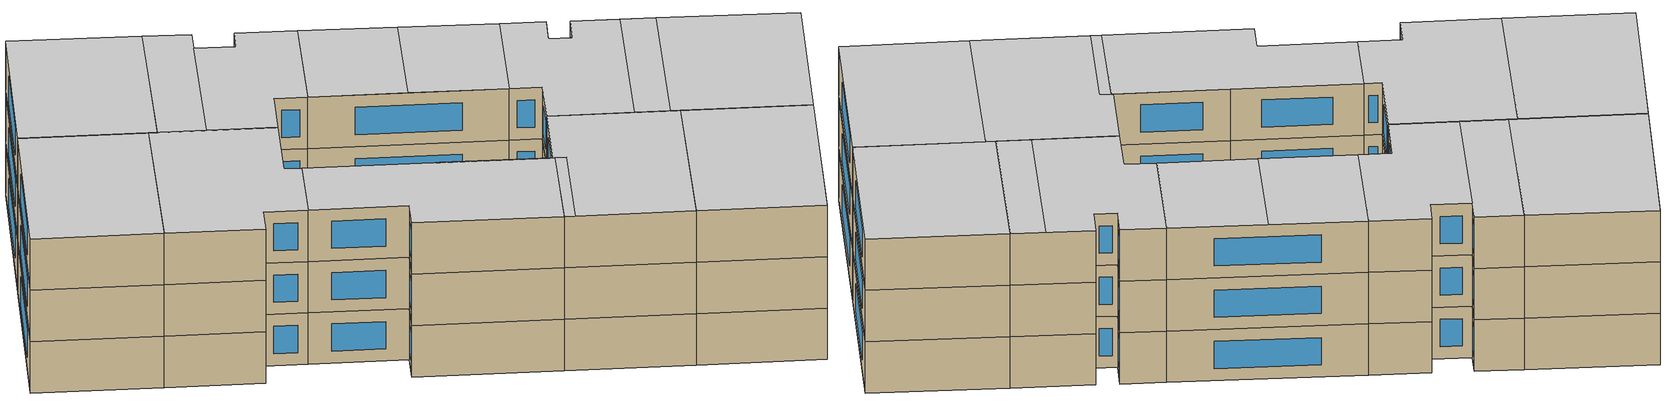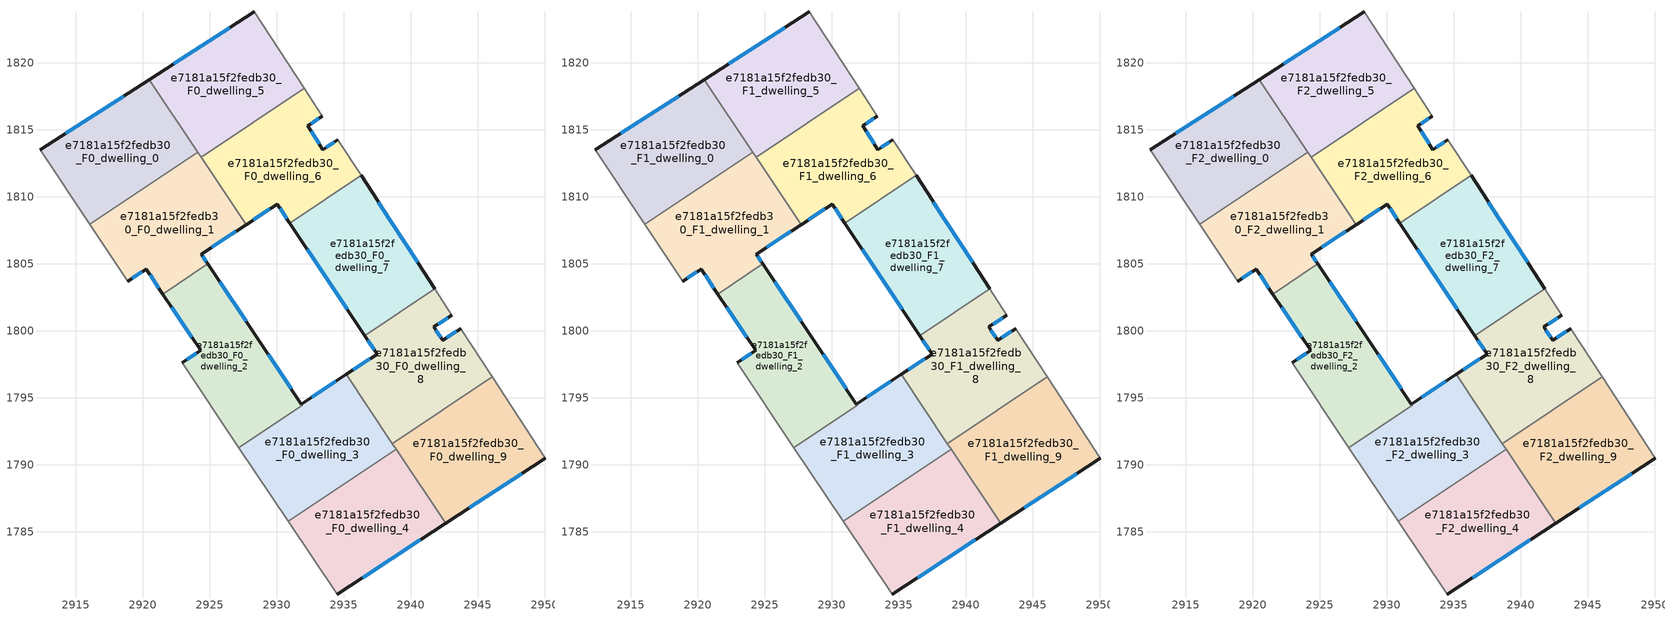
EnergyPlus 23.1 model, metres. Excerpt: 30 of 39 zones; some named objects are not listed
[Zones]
e7181a15f2fedb30_F0_dwelling_0
 floor ground (EU_floor_Construction): 2920.5,1818.75 2924.12,1813.33 2916.07,1807.95 2912.35,1813.51 z0
 wall outside (EU_wall_Construction): 2920.5,1818.75 2912.35,1813.51 z0:3
 wall to e7181a15f2fedb30_F0_dwelling_1 (EU_wall_Construction): 2916.07,1807.95 2924.12,1813.33 z0:3
 wall adiabatic (EU_wall_Construction): 2912.35,1813.51 2916.07,1807.95 z0:3
 wall to e7181a15f2fedb30_F0_dwelling_5 (EU_wall_Construction): 2924.12,1813.33 2920.5,1818.75 z0:3
 window (EU_Window_Construction): 2918.58,1817.52 2914.26,1814.74 z0.7:2.3
e7181a15f2fedb30_F0_dwelling_1
 floor ground (EU_floor_Construction): 2924.12,1813.33 2927.72,1807.93 2924.39,1805.73 2924.88,1804.99 2921.52,1802.74 2920.27,1804.61 2918.91,1803.71 2916.07,1807.95 z0
 wall outside (EU_wall_Construction): 2924.88,1804.99 2924.39,1805.73 2927.72,1807.93 / 2918.91,1803.71 2920.27,1804.61 2921.52,1802.74 z0:3
 wall to e7181a15f2fedb30_F0_dwelling_2 (EU_wall_Construction): 2921.52,1802.74 2924.88,1804.99 z0:3
 wall adiabatic (EU_wall_Construction): 2916.07,1807.95 2918.91,1803.71 z0:3
 wall to e7181a15f2fedb30_F0_dwelling_6 (EU_wall_Construction): 2927.72,1807.93 2924.36,1812.96 z0:3
 wall to e7181a15f2fedb30_F0_dwelling_5 (EU_wall_Construction): 2924.36,1812.96 2924.12,1813.33 z0:3
 window (EU_Window_Construction): 2925.17,1806.25 2926.94,1807.42 / 2924.77,1805.17 2924.51,1805.56 / 2920.56,1804.17 2921.23,1803.18 / 2919.23,1803.92 2919.95,1804.4 z0.7:2.3
e7181a15f2fedb30_F0_dwelling_2
 floor ground (EU_floor_Construction): 2924.88,1804.99 2931.9,1794.44 2927.19,1791.3 2922.96,1797.63 2924.33,1798.54 2921.52,1802.74 z0
 wall outside (EU_wall_Construction): 2921.52,1802.74 2924.33,1798.54 2922.96,1797.63 / 2928.6,1799.4 2924.88,1804.99 z0:3
 wall to e7181a15f2fedb30_F0_dwelling_3 (EU_wall_Construction): 2927.19,1791.3 2931.9,1794.44 2928.6,1799.4 z0:3
 wall adiabatic (EU_wall_Construction): 2922.96,1797.63 2927.19,1791.3 z0:3
 window (EU_Window_Construction): 2924.01,1798.33 2923.28,1797.84 / 2922.18,1801.76 2923.67,1799.53 / 2927.73,1800.72 2925.76,1803.68 z0.7:2.3
e7181a15f2fedb30_F0_dwelling_3
 floor ground (EU_floor_Construction): 2935.2,1796.75 2938.92,1791.19 2930.87,1785.8 2927.19,1791.3 2931.9,1794.44 2928.6,1799.4 2931.84,1794.53 z0
 wall outside (EU_wall_Construction): 2935.2,1796.75 2931.84,1794.53 2928.6,1799.4 z0:3
 wall to e7181a15f2fedb30_F0_dwelling_4 (EU_wall_Construction): 2930.87,1785.8 2938.92,1791.19 z0:3
 wall adiabatic (EU_wall_Construction): 2927.19,1791.3 2930.87,1785.8 z0:3
 wall to e7181a15f2fedb30_F0_dwelling_8 (EU_wall_Construction): 2938.65,1791.59 2935.2,1796.75 z0:3
 wall to e7181a15f2fedb30_F0_dwelling_9 (EU_wall_Construction): 2938.92,1791.19 2938.65,1791.59 z0:3
 window (EU_Window_Construction): 2931.08,1795.67 2929.36,1798.26 / 2934.41,1796.23 2932.63,1795.05 z0.7:2.3
e7181a15f2fedb30_F0_dwelling_4
 floor ground (EU_floor_Construction): 2938.92,1791.19 2942.62,1785.65 2934.51,1780.35 2930.87,1785.8 z0
 wall outside (EU_wall_Construction): 2934.51,1780.35 2942.62,1785.65 z0:3
 wall adiabatic (EU_wall_Construction): 2930.87,1785.8 2934.51,1780.35 z0:3
 wall to e7181a15f2fedb30_F0_dwelling_9 (EU_wall_Construction): 2942.62,1785.65 2938.92,1791.19 z0:3
 window (EU_Window_Construction): 2936.41,1781.6 2940.71,1784.41 z0.7:2.3
e7181a15f2fedb30_F0_dwelling_5
 floor ground (EU_floor_Construction): 2928.35,1823.81 2932.06,1818.11 2924.36,1812.96 2920.5,1818.75 z0
 wall outside (EU_wall_Construction): 2928.35,1823.81 2920.5,1818.75 z0:3
 wall to e7181a15f2fedb30_F0_dwelling_6 (EU_wall_Construction): 2924.36,1812.96 2932.06,1818.11 z0:3
 wall adiabatic (EU_wall_Construction): 2932.06,1818.11 2928.35,1823.81 z0:3
 window (EU_Window_Construction): 2926.51,1822.62 2922.34,1819.94 z0.7:2.3
e7181a15f2fedb30_F0_dwelling_6
 floor ground (EU_floor_Construction): 2933.42,1816.02 2932.31,1815.29 2933.46,1813.53 2934.58,1814.25 2936.3,1811.6 2930.99,1808.05 2930.04,1809.46 2927.72,1807.93 2924.36,1812.96 2932.06,1818.11 z0
 wall outside (EU_wall_Construction): 2927.72,1807.93 2930.04,1809.46 2930.99,1808.05 / 2934.58,1814.25 2933.46,1813.53 2932.31,1815.29 2933.42,1816.02 z0:3
 wall to e7181a15f2fedb30_F0_dwelling_7 (EU_wall_Construction): 2930.99,1808.05 2936.3,1811.6 z0:3
 wall adiabatic (EU_wall_Construction): 2933.42,1816.02 2932.06,1818.11 / 2936.3,1811.6 2934.58,1814.25 z0:3
 window (EU_Window_Construction): 2930.26,1809.13 2930.76,1808.38 / 2928.27,1808.29 2929.5,1809.1 / 2932.57,1815.46 2933.16,1815.85 / 2933.19,1813.94 2932.58,1814.88 / 2934.31,1814.08 2933.72,1813.7 z0.7:2.3
e7181a15f2fedb30_F0_dwelling_7
 floor ground (EU_floor_Construction): 2936.3,1811.6 2941.81,1803.13 2936.59,1799.64 2930.99,1808.05 z0
 wall outside (EU_wall_Construction): 2941.81,1803.13 2936.3,1811.6 / 2930.99,1808.05 2936.59,1799.64 z0:3
 wall to e7181a15f2fedb30_F0_dwelling_8 (EU_wall_Construction): 2936.59,1799.64 2941.81,1803.13 z0:3
 window (EU_Window_Construction): 2940.51,1805.12 2937.59,1809.61 / 2932.3,1806.07 2935.27,1801.61 z0.7:2.3
e7181a15f2fedb30_F0_dwelling_8
 floor ground (EU_floor_Construction): 2943.08,1801.17 2941.74,1800.3 2942.39,1799.29 2943.74,1800.16 2946.08,1796.56 2938.65,1791.59 2935.2,1796.75 2937.5,1798.27 2936.59,1799.64 2941.81,1803.13 z0
 wall outside (EU_wall_Construction): 2943.74,1800.16 2942.39,1799.29 2941.74,1800.3 2943.08,1801.17 / 2936.59,1799.64 2937.5,1798.27 2935.2,1796.75 z0:3
 wall adiabatic (EU_wall_Construction): 2946.08,1796.56 2943.74,1800.16 / 2943.08,1801.17 2941.81,1803.13 z0:3
 wall to e7181a15f2fedb30_F0_dwelling_9 (EU_wall_Construction): 2938.65,1791.59 2946.08,1796.56 z0:3
 window (EU_Window_Construction): 2943.42,1799.96 2942.71,1799.49 / 2936.96,1797.91 2935.74,1797.11 / 2936.8,1799.32 2937.28,1798.59 / 2942.05,1800.51 2942.77,1800.97 / 2942.24,1799.52 2941.89,1800.06 z0.7:2.3
e7181a15f2fedb30_F0_dwelling_9
 floor ground (EU_floor_Construction): 2946.08,1796.56 2950.03,1790.49 2942.62,1785.65 2938.65,1791.59 z0
 wall outside (EU_wall_Construction): 2942.62,1785.65 2950.03,1790.49 z0:3
 wall adiabatic (EU_wall_Construction): 2950.03,1790.49 2946.08,1796.56 z0:3
 window (EU_Window_Construction): 2944.36,1786.79 2948.29,1789.35 z0.7:2.3
e7181a15f2fedb30_F1_dwelling_0
 floor to e7181a15f2fedb30_F0_dwelling_0 (EU_floor_Construction): 2920.5,1818.75 2924.12,1813.33 2916.07,1807.95 2912.35,1813.51 z3
 wall outside (EU_wall_Construction): 2920.5,1818.75 2912.35,1813.51 z3:6
 wall to e7181a15f2fedb30_F1_dwelling_1 (EU_wall_Construction): 2916.07,1807.95 2924.12,1813.33 z3:6
 wall adiabatic (EU_wall_Construction): 2912.35,1813.51 2916.07,1807.95 z3:6
 wall to e7181a15f2fedb30_F1_dwelling_5 (EU_wall_Construction): 2924.12,1813.33 2920.5,1818.75 z3:6
 window (EU_Window_Construction): 2918.58,1817.52 2914.26,1814.74 z3.7:5.3
e7181a15f2fedb30_F1_dwelling_1
 floor to e7181a15f2fedb30_F0_dwelling_1 (EU_floor_Construction): 2924.12,1813.33 2927.72,1807.93 2924.39,1805.73 2924.88,1804.99 2921.52,1802.74 2920.27,1804.61 2918.91,1803.71 2916.07,1807.95 z3
 wall outside (EU_wall_Construction): 2924.88,1804.99 2924.39,1805.73 2927.72,1807.93 / 2918.91,1803.71 2920.27,1804.61 2921.52,1802.74 z3:6
 wall to e7181a15f2fedb30_F1_dwelling_2 (EU_wall_Construction): 2921.52,1802.74 2924.88,1804.99 z3:6
 wall adiabatic (EU_wall_Construction): 2916.07,1807.95 2918.91,1803.71 z3:6
 wall to e7181a15f2fedb30_F1_dwelling_6 (EU_wall_Construction): 2927.72,1807.93 2924.36,1812.96 z3:6
 wall to e7181a15f2fedb30_F1_dwelling_5 (EU_wall_Construction): 2924.36,1812.96 2924.12,1813.33 z3:6
 window (EU_Window_Construction): 2925.17,1806.25 2926.94,1807.42 / 2924.77,1805.17 2924.51,1805.56 / 2920.56,1804.17 2921.23,1803.18 / 2919.23,1803.92 2919.95,1804.4 z3.7:5.3
e7181a15f2fedb30_F1_dwelling_2
 floor to e7181a15f2fedb30_F0_dwelling_2 (EU_floor_Construction): 2924.88,1804.99 2931.9,1794.44 2927.19,1791.3 2922.96,1797.63 2924.33,1798.54 2921.52,1802.74 z3
 wall outside (EU_wall_Construction): 2921.52,1802.74 2924.33,1798.54 2922.96,1797.63 / 2928.6,1799.4 2924.88,1804.99 z3:6
 wall to e7181a15f2fedb30_F1_dwelling_3 (EU_wall_Construction): 2927.19,1791.3 2931.9,1794.44 2928.6,1799.4 z3:6
 wall adiabatic (EU_wall_Construction): 2922.96,1797.63 2927.19,1791.3 z3:6
 window (EU_Window_Construction): 2924.01,1798.33 2923.28,1797.84 / 2922.18,1801.76 2923.67,1799.53 / 2927.73,1800.72 2925.76,1803.68 z3.7:5.3
e7181a15f2fedb30_F1_dwelling_3
 floor to e7181a15f2fedb30_F0_dwelling_3 (EU_floor_Construction): 2935.2,1796.75 2938.92,1791.19 2930.87,1785.8 2927.19,1791.3 2931.9,1794.44 2928.6,1799.4 2931.84,1794.53 z3
 wall outside (EU_wall_Construction): 2935.2,1796.75 2931.84,1794.53 2928.6,1799.4 z3:6
 wall to e7181a15f2fedb30_F1_dwelling_4 (EU_wall_Construction): 2930.87,1785.8 2938.92,1791.19 z3:6
 wall adiabatic (EU_wall_Construction): 2927.19,1791.3 2930.87,1785.8 z3:6
 wall to e7181a15f2fedb30_F1_dwelling_8 (EU_wall_Construction): 2938.65,1791.59 2935.2,1796.75 z3:6
 wall to e7181a15f2fedb30_F1_dwelling_9 (EU_wall_Construction): 2938.92,1791.19 2938.65,1791.59 z3:6
 window (EU_Window_Construction): 2931.08,1795.67 2929.36,1798.26 / 2934.41,1796.23 2932.63,1795.05 z3.7:5.3
e7181a15f2fedb30_F1_dwelling_4
 floor to e7181a15f2fedb30_F0_dwelling_4 (EU_floor_Construction): 2938.92,1791.19 2942.62,1785.65 2934.51,1780.35 2930.87,1785.8 z3
 wall outside (EU_wall_Construction): 2934.51,1780.35 2942.62,1785.65 z3:6
 wall adiabatic (EU_wall_Construction): 2930.87,1785.8 2934.51,1780.35 z3:6
 wall to e7181a15f2fedb30_F1_dwelling_9 (EU_wall_Construction): 2942.62,1785.65 2938.92,1791.19 z3:6
 window (EU_Window_Construction): 2936.41,1781.6 2940.71,1784.41 z3.7:5.3
e7181a15f2fedb30_F1_dwelling_5
 floor to e7181a15f2fedb30_F0_dwelling_5 (EU_floor_Construction): 2928.35,1823.81 2932.06,1818.11 2924.36,1812.96 2920.5,1818.75 z3
 wall outside (EU_wall_Construction): 2928.35,1823.81 2920.5,1818.75 z3:6
 wall to e7181a15f2fedb30_F1_dwelling_6 (EU_wall_Construction): 2924.36,1812.96 2932.06,1818.11 z3:6
 wall adiabatic (EU_wall_Construction): 2932.06,1818.11 2928.35,1823.81 z3:6
 window (EU_Window_Construction): 2926.51,1822.62 2922.34,1819.94 z3.7:5.3
e7181a15f2fedb30_F1_dwelling_6
 floor to e7181a15f2fedb30_F0_dwelling_6 (EU_floor_Construction): 2933.42,1816.02 2932.31,1815.29 2933.46,1813.53 2934.58,1814.25 2936.3,1811.6 2930.99,1808.05 2930.04,1809.46 2927.72,1807.93 2924.36,1812.96 2932.06,1818.11 z3
 wall outside (EU_wall_Construction): 2927.72,1807.93 2930.04,1809.46 2930.99,1808.05 / 2934.58,1814.25 2933.46,1813.53 2932.31,1815.29 2933.42,1816.02 z3:6
 wall to e7181a15f2fedb30_F1_dwelling_7 (EU_wall_Construction): 2930.99,1808.05 2936.3,1811.6 z3:6
 wall adiabatic (EU_wall_Construction): 2933.42,1816.02 2932.06,1818.11 / 2936.3,1811.6 2934.58,1814.25 z3:6
 window (EU_Window_Construction): 2930.26,1809.13 2930.76,1808.38 / 2928.27,1808.29 2929.5,1809.1 / 2932.57,1815.46 2933.16,1815.85 / 2933.19,1813.94 2932.58,1814.88 / 2934.31,1814.08 2933.72,1813.7 z3.7:5.3
e7181a15f2fedb30_F1_dwelling_7
 floor to e7181a15f2fedb30_F0_dwelling_7 (EU_floor_Construction): 2936.3,1811.6 2941.81,1803.13 2936.59,1799.64 2930.99,1808.05 z3
 wall outside (EU_wall_Construction): 2941.81,1803.13 2936.3,1811.6 / 2930.99,1808.05 2936.59,1799.64 z3:6
 wall to e7181a15f2fedb30_F1_dwelling_8 (EU_wall_Construction): 2936.59,1799.64 2941.81,1803.13 z3:6
 window (EU_Window_Construction): 2940.51,1805.12 2937.59,1809.61 / 2932.3,1806.07 2935.27,1801.61 z3.7:5.3
e7181a15f2fedb30_F1_dwelling_8
 floor to e7181a15f2fedb30_F0_dwelling_8 (EU_floor_Construction): 2943.08,1801.17 2941.74,1800.3 2942.39,1799.29 2943.74,1800.16 2946.08,1796.56 2938.65,1791.59 2935.2,1796.75 2937.5,1798.27 2936.59,1799.64 2941.81,1803.13 z3
 wall outside (EU_wall_Construction): 2943.74,1800.16 2942.39,1799.29 2941.74,1800.3 2943.08,1801.17 / 2936.59,1799.64 2937.5,1798.27 2935.2,1796.75 z3:6
 wall adiabatic (EU_wall_Construction): 2946.08,1796.56 2943.74,1800.16 / 2943.08,1801.17 2941.81,1803.13 z3:6
 wall to e7181a15f2fedb30_F1_dwelling_9 (EU_wall_Construction): 2938.65,1791.59 2946.08,1796.56 z3:6
 window (EU_Window_Construction): 2943.42,1799.96 2942.71,1799.49 / 2936.96,1797.91 2935.74,1797.11 / 2936.8,1799.32 2937.28,1798.59 / 2942.05,1800.51 2942.77,1800.97 / 2942.24,1799.52 2941.89,1800.06 z3.7:5.3
e7181a15f2fedb30_F1_dwelling_9
 floor to e7181a15f2fedb30_F0_dwelling_9 (EU_floor_Construction): 2946.08,1796.56 2950.03,1790.49 2942.62,1785.65 2938.65,1791.59 z3
 wall outside (EU_wall_Construction): 2942.62,1785.65 2950.03,1790.49 z3:6
 wall adiabatic (EU_wall_Construction): 2950.03,1790.49 2946.08,1796.56 z3:6
 window (EU_Window_Construction): 2944.36,1786.79 2948.29,1789.35 z3.7:5.3
e7181a15f2fedb30_F2_dwelling_0
 floor to e7181a15f2fedb30_F1_dwelling_0 (EU_floor_Construction): 2920.5,1818.75 2924.12,1813.33 2916.07,1807.95 2912.35,1813.51 z6
 wall outside (EU_wall_Construction): 2920.5,1818.75 2912.35,1813.51 z6:9
 wall to e7181a15f2fedb30_F2_dwelling_1 (EU_wall_Construction): 2916.07,1807.95 2924.12,1813.33 z6:9
 wall adiabatic (EU_wall_Construction): 2912.35,1813.51 2916.07,1807.95 z6:9
 wall to e7181a15f2fedb30_F2_dwelling_5 (EU_wall_Construction): 2924.12,1813.33 2920.5,1818.75 z6:9
 window (EU_Window_Construction): 2918.58,1817.52 2914.26,1814.74 z6.7:8.3
 ceiling to e7181a15f2fedb30_F3_dwelling_0 (EU_floor_Construction): 2924.12,1813.33 2920.5,1818.75 2912.35,1813.51 2916.07,1807.95 z9
e7181a15f2fedb30_F2_dwelling_1
 floor to e7181a15f2fedb30_F1_dwelling_1 (EU_floor_Construction): 2924.12,1813.33 2927.72,1807.93 2924.39,1805.73 2924.88,1804.99 2921.52,1802.74 2920.27,1804.61 2918.91,1803.71 2916.07,1807.95 z6
 wall outside (EU_wall_Construction): 2924.88,1804.99 2924.39,1805.73 2927.72,1807.93 / 2918.91,1803.71 2920.27,1804.61 2921.52,1802.74 z6:9
 wall to e7181a15f2fedb30_F2_dwelling_2 (EU_wall_Construction): 2921.52,1802.74 2924.88,1804.99 z6:9
 wall adiabatic (EU_wall_Construction): 2916.07,1807.95 2918.91,1803.71 z6:9
 wall to e7181a15f2fedb30_F2_dwelling_6 (EU_wall_Construction): 2927.72,1807.93 2924.36,1812.96 z6:9
 wall to e7181a15f2fedb30_F2_dwelling_5 (EU_wall_Construction): 2924.36,1812.96 2924.12,1813.33 z6:9
 window (EU_Window_Construction): 2925.17,1806.25 2926.94,1807.42 / 2924.77,1805.17 2924.51,1805.56 / 2920.56,1804.17 2921.23,1803.18 / 2919.23,1803.92 2919.95,1804.4 z6.7:8.3
 ceiling to e7181a15f2fedb30_F3_dwelling_1 (EU_floor_Construction): 2924.88,1804.99 2924.39,1805.73 2927.72,1807.93 2924.12,1813.33 2916.07,1807.95 2918.91,1803.71 2920.27,1804.61 2921.52,1802.74 z9
e7181a15f2fedb30_F2_dwelling_2
 floor to e7181a15f2fedb30_F1_dwelling_2 (EU_floor_Construction): 2924.88,1804.99 2931.9,1794.44 2927.19,1791.3 2922.96,1797.63 2924.33,1798.54 2921.52,1802.74 z6
 wall outside (EU_wall_Construction): 2921.52,1802.74 2924.33,1798.54 2922.96,1797.63 / 2928.6,1799.4 2924.88,1804.99 z6:9
 wall to e7181a15f2fedb30_F2_dwelling_3 (EU_wall_Construction): 2927.19,1791.3 2931.9,1794.44 2928.6,1799.4 z6:9
 wall adiabatic (EU_wall_Construction): 2922.96,1797.63 2927.19,1791.3 z6:9
 window (EU_Window_Construction): 2924.01,1798.33 2923.28,1797.84 / 2922.18,1801.76 2923.67,1799.53 / 2927.73,1800.72 2925.76,1803.68 z6.7:8.3
 ceiling to e7181a15f2fedb30_F3_dwelling_2 (EU_floor_Construction): 2931.9,1794.44 2924.88,1804.99 2921.52,1802.74 2924.33,1798.54 2922.96,1797.63 2927.19,1791.3 z9
e7181a15f2fedb30_F2_dwelling_3
 floor to e7181a15f2fedb30_F1_dwelling_3 (EU_floor_Construction): 2935.2,1796.75 2938.92,1791.19 2930.87,1785.8 2927.19,1791.3 2931.9,1794.44 2928.6,1799.4 2931.84,1794.53 z6
 wall outside (EU_wall_Construction): 2935.2,1796.75 2931.84,1794.53 2928.6,1799.4 z6:9
 wall to e7181a15f2fedb30_F2_dwelling_4 (EU_wall_Construction): 2930.87,1785.8 2938.92,1791.19 z6:9
 wall adiabatic (EU_wall_Construction): 2927.19,1791.3 2930.87,1785.8 z6:9
 wall to e7181a15f2fedb30_F2_dwelling_8 (EU_wall_Construction): 2938.65,1791.59 2935.2,1796.75 z6:9
 wall to e7181a15f2fedb30_F2_dwelling_9 (EU_wall_Construction): 2938.92,1791.19 2938.65,1791.59 z6:9
 window (EU_Window_Construction): 2931.08,1795.67 2929.36,1798.26 / 2934.41,1796.23 2932.63,1795.05 z6.7:8.3
 ceiling to e7181a15f2fedb30_F3_dwelling_3 (EU_floor_Construction): 2938.92,1791.19 2935.2,1796.75 2931.84,1794.53 2928.89,1798.97 2928.86,1799.02 2928.72,1799.23 2932.23,1793.95 2927.52,1790.8 2930.87,1785.8 z9
 ceiling to e7181a15f2fedb30_F3_dwelling_2 (EU_floor_Construction): 2932.23,1793.95 2931.9,1794.44 2927.19,1791.3 2927.52,1790.8 z9
e7181a15f2fedb30_F2_dwelling_4
 floor to e7181a15f2fedb30_F1_dwelling_4 (EU_floor_Construction): 2938.92,1791.19 2942.62,1785.65 2934.51,1780.35 2930.87,1785.8 z6
 wall outside (EU_wall_Construction): 2934.51,1780.35 2942.62,1785.65 z6:9
 wall adiabatic (EU_wall_Construction): 2930.87,1785.8 2934.51,1780.35 z6:9
 wall to e7181a15f2fedb30_F2_dwelling_9 (EU_wall_Construction): 2942.62,1785.65 2938.92,1791.19 z6:9
 window (EU_Window_Construction): 2936.41,1781.6 2940.71,1784.41 z6.7:8.3
 ceiling to e7181a15f2fedb30_F3_dwelling_4 (EU_floor_Construction): 2942.62,1785.65 2938.92,1791.19 2930.87,1785.8 2934.51,1780.35 z9
e7181a15f2fedb30_F2_dwelling_5
 floor to e7181a15f2fedb30_F1_dwelling_5 (EU_floor_Construction): 2928.35,1823.81 2932.06,1818.11 2924.36,1812.96 2920.5,1818.75 z6
 wall outside (EU_wall_Construction): 2928.35,1823.81 2920.5,1818.75 z6:9
 wall to e7181a15f2fedb30_F2_dwelling_6 (EU_wall_Construction): 2924.36,1812.96 2932.06,1818.11 z6:9
 wall adiabatic (EU_wall_Construction): 2932.06,1818.11 2928.35,1823.81 z6:9
 window (EU_Window_Construction): 2926.51,1822.62 2922.34,1819.94 z6.7:8.3
 ceiling to e7181a15f2fedb30_F3_dwelling_5 (EU_floor_Construction): 2932.06,1818.11 2928.35,1823.81 2920.5,1818.75 2924.36,1812.96 z9
e7181a15f2fedb30_F2_dwelling_6
 floor to e7181a15f2fedb30_F1_dwelling_6 (EU_floor_Construction): 2933.42,1816.02 2932.31,1815.29 2933.46,1813.53 2934.58,1814.25 2936.3,1811.6 2930.99,1808.05 2930.04,1809.46 2927.72,1807.93 2924.36,1812.96 2932.06,1818.11 z6
 wall outside (EU_wall_Construction): 2927.72,1807.93 2930.04,1809.46 2930.99,1808.05 / 2934.58,1814.25 2933.46,1813.53 2932.31,1815.29 2933.42,1816.02 z6:9
 wall to e7181a15f2fedb30_F2_dwelling_7 (EU_wall_Construction): 2930.99,1808.05 2936.3,1811.6 z6:9
 wall adiabatic (EU_wall_Construction): 2933.42,1816.02 2932.06,1818.11 / 2936.3,1811.6 2934.58,1814.25 z6:9
 window (EU_Window_Construction): 2930.26,1809.13 2930.76,1808.38 / 2928.27,1808.29 2929.5,1809.1 / 2932.57,1815.46 2933.16,1815.85 / 2933.19,1813.94 2932.58,1814.88 / 2934.31,1814.08 2933.72,1813.7 z6.7:8.3
 ceiling to e7181a15f2fedb30_F3_dwelling_6 (EU_floor_Construction): 2936.3,1811.6 2934.58,1814.25 2933.46,1813.53 2932.31,1815.29 2925.74,1810.9 2927.72,1807.93 2930.04,1809.46 2930.99,1808.05 z9
 ceiling to e7181a15f2fedb30_F3_dwelling_5 (EU_floor_Construction): 2932.31,1815.29 2933.42,1816.02 2932.06,1818.11 2924.36,1812.96 2925.74,1810.9 z9
e7181a15f2fedb30_F2_dwelling_7
 floor to e7181a15f2fedb30_F1_dwelling_7 (EU_floor_Construction): 2936.3,1811.6 2941.81,1803.13 2936.59,1799.64 2930.99,1808.05 z6
 wall outside (EU_wall_Construction): 2941.81,1803.13 2936.3,1811.6 / 2930.99,1808.05 2936.59,1799.64 z6:9
 wall to e7181a15f2fedb30_F2_dwelling_8 (EU_wall_Construction): 2936.59,1799.64 2941.81,1803.13 z6:9
 window (EU_Window_Construction): 2940.51,1805.12 2937.59,1809.61 / 2932.3,1806.07 2935.27,1801.61 z6.7:8.3
 ceiling to e7181a15f2fedb30_F3_dwelling_7 (EU_floor_Construction): 2941.81,1803.13 2939.04,1807.38 2933.77,1803.86 2936.59,1799.64 z9
 ceiling to e7181a15f2fedb30_F3_dwelling_6 (EU_floor_Construction): 2939.04,1807.38 2936.3,1811.6 2930.99,1808.05 2933.77,1803.86 z9
e7181a15f2fedb30_F2_dwelling_8
 floor to e7181a15f2fedb30_F1_dwelling_8 (EU_floor_Construction): 2943.08,1801.17 2941.74,1800.3 2942.39,1799.29 2943.74,1800.16 2946.08,1796.56 2938.65,1791.59 2935.2,1796.75 2937.5,1798.27 2936.59,1799.64 2941.81,1803.13 z6
 wall outside (EU_wall_Construction): 2943.74,1800.16 2942.39,1799.29 2941.74,1800.3 2943.08,1801.17 / 2936.59,1799.64 2937.5,1798.27 2935.2,1796.75 z6:9
 wall adiabatic (EU_wall_Construction): 2946.08,1796.56 2943.74,1800.16 / 2943.08,1801.17 2941.81,1803.13 z6:9
 wall to e7181a15f2fedb30_F2_dwelling_9 (EU_wall_Construction): 2938.65,1791.59 2946.08,1796.56 z6:9
 window (EU_Window_Construction): 2943.42,1799.96 2942.71,1799.49 / 2936.96,1797.91 2935.74,1797.11 / 2936.8,1799.32 2937.28,1798.59 / 2942.05,1800.51 2942.77,1800.97 / 2942.24,1799.52 2941.89,1800.06 z6.7:8.3
 ceiling to e7181a15f2fedb30_F3_dwelling_8 (EU_floor_Construction): 2946.08,1796.56 2945.1,1798.06 2937.65,1793.08 2938.65,1791.59 z9
 ceiling to e7181a15f2fedb30_F3_dwelling_7 (EU_floor_Construction): 2945.1,1798.06 2943.74,1800.16 2942.39,1799.29 2941.74,1800.3 2943.08,1801.17 2941.81,1803.13 2936.59,1799.64 2937.5,1798.27 2935.2,1796.75 2937.65,1793.08 z9
e7181a15f2fedb30_F2_dwelling_9
 floor to e7181a15f2fedb30_F1_dwelling_9 (EU_floor_Construction): 2946.08,1796.56 2950.03,1790.49 2942.62,1785.65 2938.65,1791.59 z6
 wall outside (EU_wall_Construction): 2942.62,1785.65 2950.03,1790.49 z6:9
 wall adiabatic (EU_wall_Construction): 2950.03,1790.49 2946.08,1796.56 z6:9
 window (EU_Window_Construction): 2944.36,1786.79 2948.29,1789.35 z6.7:8.3
 ceiling to e7181a15f2fedb30_F3_dwelling_8 (EU_floor_Construction): 2950.03,1790.49 2946.08,1796.56 2938.65,1791.59 2942.62,1785.65 z9
[Building]
EU S2 Campaign: North Axis=0; Terrain=City; Solar Distribution=FullExterior
[Site:Location]
Budapest.Ferenc.Liszt.Intl.AP: Latitude=47.437; Longitude=19.256; Time Zone=1; Elevation=185
[SizingPeriod:WeatherFileDays]
AnnualSizingPeriod: Begin Month=1; Begin Day of Month=1; End Month=12; End Day of Month=31; Day of Week for Start Day=Monday; Use Weather File Daylight Saving Period=No; Use Weather File Rain and Snow Indicators=No
[MATERIAL]
EU_InternalMass_Material: Roughness=MediumRough; Thickness=0.1; Conductivity=1; Density=1800; Specific Heat=900; Thermal Absorptance=0.9; Solar Absorptance=0.7; Visible Absorptance=0.7
[MATERIAL:NOMASS] Roughness=MediumRough; Thermal Absorptance=0.9; Solar Absorptance=0.7; Visible Absorptance=0.7
Name | Thermal Resistance
EU_wall_NoMass | 0.832559
EU_floor_NoMass | 0.872794
[WINDOWMATERIAL:SIMPLEGLAZINGSYSTEM]
EU_Window_SimpleGlazing: UFactor=2.79869; Solar Heat Gain Coefficient=0.75; Visible Transmittance=0.75
[CONSTRUCTION]
EU_wall_Construction: EU_wall_NoMass
EU_floor_Construction: EU_floor_NoMass
EU_Window_Construction: EU_Window_SimpleGlazing
EU_InternalMass_Construction: EU_InternalMass_Material
[ZONE] Type=1; Multiplier=1; Ceiling Height=autocalculate; Floor Area=autocalculate; Part of Total Floor Area=Yes
Name | Volume
e7181a15f2fedb30_F0_dwelling_0; e7181a15f2fedb30_F1_dwelling_0; e7181a15f2fedb30_F2_dwelling_0; e7181a15f2fedb30_F0_dwelling_9; e7181a15f2fedb30_F1_dwelling_9; e7181a15f2fedb30_F2_dwelling_9 | 191.962
e7181a15f2fedb30_F0_dwelling_1; e7181a15f2fedb30_F1_dwelling_1; e7181a15f2fedb30_F2_dwelling_1 | 191.972
e7181a15f2fedb30_F0_dwelling_2; e7181a15f2fedb30_F1_dwelling_2; e7181a15f2fedb30_F2_dwelling_2 | 190.694
e7181a15f2fedb30_F0_dwelling_3; e7181a15f2fedb30_F1_dwelling_3; e7181a15f2fedb30_F2_dwelling_3 | 193.18
e7181a15f2fedb30_F0_dwelling_4; e7181a15f2fedb30_F1_dwelling_4; e7181a15f2fedb30_F2_dwelling_4 | 191.942
e7181a15f2fedb30_F0_dwelling_5; e7181a15f2fedb30_F1_dwelling_5; e7181a15f2fedb30_F2_dwelling_5 | 191.941
e7181a15f2fedb30_F0_dwelling_6; e7181a15f2fedb30_F1_dwelling_6; e7181a15f2fedb30_F2_dwelling_6 | 191.979
e7181a15f2fedb30_F0_dwelling_7; e7181a15f2fedb30_F1_dwelling_7; e7181a15f2fedb30_F2_dwelling_7 | 191.974
e7181a15f2fedb30_F0_dwelling_8; e7181a15f2fedb30_F1_dwelling_8; e7181a15f2fedb30_F2_dwelling_8 | 191.975
[INTERNALMASS] Construction=EU_InternalMass_Construction
Name | Zone or ZoneList | Surface Area
e7181a15f2fedb30_F0_dwelling_0_EU_InternalMass | e7181a15f2fedb30_F0_dwelling_0 | 63.9871
e7181a15f2fedb30_F0_dwelling_1_EU_InternalMass | e7181a15f2fedb30_F0_dwelling_1 | 63.9908
e7181a15f2fedb30_F0_dwelling_2_EU_InternalMass | e7181a15f2fedb30_F0_dwelling_2 | 63.5698
e7181a15f2fedb30_F0_dwelling_3_EU_InternalMass | e7181a15f2fedb30_F0_dwelling_3 | 64.4067
e7181a15f2fedb30_F0_dwelling_4_EU_InternalMass | e7181a15f2fedb30_F0_dwelling_4 | 63.9807
e7181a15f2fedb30_F0_dwelling_5_EU_InternalMass | e7181a15f2fedb30_F0_dwelling_5 | 63.9803
e7181a15f2fedb30_F0_dwelling_6_EU_InternalMass | e7181a15f2fedb30_F0_dwelling_6 | 63.9931
e7181a15f2fedb30_F0_dwelling_7_EU_InternalMass | e7181a15f2fedb30_F0_dwelling_7 | 63.9911
e7181a15f2fedb30_F0_dwelling_8_EU_InternalMass | e7181a15f2fedb30_F0_dwelling_8 | 63.9916
e7181a15f2fedb30_F0_dwelling_9_EU_InternalMass | e7181a15f2fedb30_F0_dwelling_9 | 63.9874
e7181a15f2fedb30_F1_dwelling_0_EU_InternalMass | e7181a15f2fedb30_F1_dwelling_0 | 63.9871
e7181a15f2fedb30_F1_dwelling_1_EU_InternalMass | e7181a15f2fedb30_F1_dwelling_1 | 63.9908
e7181a15f2fedb30_F1_dwelling_2_EU_InternalMass | e7181a15f2fedb30_F1_dwelling_2 | 63.5698
e7181a15f2fedb30_F1_dwelling_3_EU_InternalMass | e7181a15f2fedb30_F1_dwelling_3 | 64.4067
e7181a15f2fedb30_F1_dwelling_4_EU_InternalMass | e7181a15f2fedb30_F1_dwelling_4 | 63.9807
e7181a15f2fedb30_F1_dwelling_5_EU_InternalMass | e7181a15f2fedb30_F1_dwelling_5 | 63.9803
e7181a15f2fedb30_F1_dwelling_6_EU_InternalMass | e7181a15f2fedb30_F1_dwelling_6 | 63.9931
e7181a15f2fedb30_F1_dwelling_7_EU_InternalMass | e7181a15f2fedb30_F1_dwelling_7 | 63.9911
e7181a15f2fedb30_F1_dwelling_8_EU_InternalMass | e7181a15f2fedb30_F1_dwelling_8 | 63.9916
e7181a15f2fedb30_F1_dwelling_9_EU_InternalMass | e7181a15f2fedb30_F1_dwelling_9 | 63.9874
e7181a15f2fedb30_F2_dwelling_0_EU_InternalMass | e7181a15f2fedb30_F2_dwelling_0 | 63.9871
e7181a15f2fedb30_F2_dwelling_1_EU_InternalMass | e7181a15f2fedb30_F2_dwelling_1 | 63.9908
e7181a15f2fedb30_F2_dwelling_2_EU_InternalMass | e7181a15f2fedb30_F2_dwelling_2 | 63.5698
e7181a15f2fedb30_F2_dwelling_3_EU_InternalMass | e7181a15f2fedb30_F2_dwelling_3 | 64.4067
e7181a15f2fedb30_F2_dwelling_4_EU_InternalMass | e7181a15f2fedb30_F2_dwelling_4 | 63.9807
e7181a15f2fedb30_F2_dwelling_5_EU_InternalMass | e7181a15f2fedb30_F2_dwelling_5 | 63.9803
e7181a15f2fedb30_F2_dwelling_6_EU_InternalMass | e7181a15f2fedb30_F2_dwelling_6 | 63.9931
e7181a15f2fedb30_F2_dwelling_7_EU_InternalMass | e7181a15f2fedb30_F2_dwelling_7 | 63.9911
e7181a15f2fedb30_F2_dwelling_8_EU_InternalMass | e7181a15f2fedb30_F2_dwelling_8 | 63.9916
e7181a15f2fedb30_F2_dwelling_9_EU_InternalMass | e7181a15f2fedb30_F2_dwelling_9 | 63.9874
[OTHEREQUIPMENT] Fuel Type=Electricity; Design Level Calculation Method=Watts/Area; Power per Zone Floor Area=1; Fraction Latent=0; Fraction Radiant=0; Fraction Lost=0; Carbon Dioxide Generation Rate=0; EndUse Subcategory=EU_Step8_InternalGains
Name | Zone or ZoneList or Space or SpaceList | Schedule
EU_Step8_InternalGain_e7181a15f2fedb30_F0_dwelling_0_f000 | e7181a15f2fedb30_F0_dwelling_0 | EU_Step8_GainSchedule_e7181a15f2fedb30_F0_dwelling_0_f000
EU_Step8_InternalGain_e7181a15f2fedb30_F0_dwelling_1_f000 | e7181a15f2fedb30_F0_dwelling_1 | EU_Step8_GainSchedule_e7181a15f2fedb30_F0_dwelling_1_f000
EU_Step8_InternalGain_e7181a15f2fedb30_F0_dwelling_2_f000 | e7181a15f2fedb30_F0_dwelling_2 | EU_Step8_GainSchedule_e7181a15f2fedb30_F0_dwelling_2_f000
EU_Step8_InternalGain_e7181a15f2fedb30_F0_dwelling_3_f000 | e7181a15f2fedb30_F0_dwelling_3 | EU_Step8_GainSchedule_e7181a15f2fedb30_F0_dwelling_3_f000
EU_Step8_InternalGain_e7181a15f2fedb30_F0_dwelling_4_f000 | e7181a15f2fedb30_F0_dwelling_4 | EU_Step8_GainSchedule_e7181a15f2fedb30_F0_dwelling_4_f000
EU_Step8_InternalGain_e7181a15f2fedb30_F0_dwelling_5_f000 | e7181a15f2fedb30_F0_dwelling_5 | EU_Step8_GainSchedule_e7181a15f2fedb30_F0_dwelling_5_f000
EU_Step8_InternalGain_e7181a15f2fedb30_F0_dwelling_6_f000 | e7181a15f2fedb30_F0_dwelling_6 | EU_Step8_GainSchedule_e7181a15f2fedb30_F0_dwelling_6_f000
EU_Step8_InternalGain_e7181a15f2fedb30_F0_dwelling_7_f000 | e7181a15f2fedb30_F0_dwelling_7 | EU_Step8_GainSchedule_e7181a15f2fedb30_F0_dwelling_7_f000
EU_Step8_InternalGain_e7181a15f2fedb30_F0_dwelling_8_f000 | e7181a15f2fedb30_F0_dwelling_8 | EU_Step8_GainSchedule_e7181a15f2fedb30_F0_dwelling_8_f000
EU_Step8_InternalGain_e7181a15f2fedb30_F0_dwelling_9_f000 | e7181a15f2fedb30_F0_dwelling_9 | EU_Step8_GainSchedule_e7181a15f2fedb30_F0_dwelling_9_f000
EU_Step8_InternalGain_e7181a15f2fedb30_F1_dwelling_0_f000 | e7181a15f2fedb30_F1_dwelling_0 | EU_Step8_GainSchedule_e7181a15f2fedb30_F1_dwelling_0_f000
EU_Step8_InternalGain_e7181a15f2fedb30_F1_dwelling_1_f000 | e7181a15f2fedb30_F1_dwelling_1 | EU_Step8_GainSchedule_e7181a15f2fedb30_F1_dwelling_1_f000
EU_Step8_InternalGain_e7181a15f2fedb30_F1_dwelling_2_f000 | e7181a15f2fedb30_F1_dwelling_2 | EU_Step8_GainSchedule_e7181a15f2fedb30_F1_dwelling_2_f000
EU_Step8_InternalGain_e7181a15f2fedb30_F1_dwelling_3_f000 | e7181a15f2fedb30_F1_dwelling_3 | EU_Step8_GainSchedule_e7181a15f2fedb30_F1_dwelling_3_f000
EU_Step8_InternalGain_e7181a15f2fedb30_F1_dwelling_4_f000 | e7181a15f2fedb30_F1_dwelling_4 | EU_Step8_GainSchedule_e7181a15f2fedb30_F1_dwelling_4_f000
EU_Step8_InternalGain_e7181a15f2fedb30_F1_dwelling_5_f000 | e7181a15f2fedb30_F1_dwelling_5 | EU_Step8_GainSchedule_e7181a15f2fedb30_F1_dwelling_5_f000
EU_Step8_InternalGain_e7181a15f2fedb30_F1_dwelling_6_f000 | e7181a15f2fedb30_F1_dwelling_6 | EU_Step8_GainSchedule_e7181a15f2fedb30_F1_dwelling_6_f000
EU_Step8_InternalGain_e7181a15f2fedb30_F1_dwelling_7_f000 | e7181a15f2fedb30_F1_dwelling_7 | EU_Step8_GainSchedule_e7181a15f2fedb30_F1_dwelling_7_f000
EU_Step8_InternalGain_e7181a15f2fedb30_F1_dwelling_8_f000 | e7181a15f2fedb30_F1_dwelling_8 | EU_Step8_GainSchedule_e7181a15f2fedb30_F1_dwelling_8_f000
EU_Step8_InternalGain_e7181a15f2fedb30_F1_dwelling_9_f000 | e7181a15f2fedb30_F1_dwelling_9 | EU_Step8_GainSchedule_e7181a15f2fedb30_F1_dwelling_9_f000
EU_Step8_InternalGain_e7181a15f2fedb30_F2_dwelling_0_f000 | e7181a15f2fedb30_F2_dwelling_0 | EU_Step8_GainSchedule_e7181a15f2fedb30_F2_dwelling_0_f000
EU_Step8_InternalGain_e7181a15f2fedb30_F2_dwelling_1_f000 | e7181a15f2fedb30_F2_dwelling_1 | EU_Step8_GainSchedule_e7181a15f2fedb30_F2_dwelling_1_f000
EU_Step8_InternalGain_e7181a15f2fedb30_F2_dwelling_2_f000 | e7181a15f2fedb30_F2_dwelling_2 | EU_Step8_GainSchedule_e7181a15f2fedb30_F2_dwelling_2_f000
EU_Step8_InternalGain_e7181a15f2fedb30_F2_dwelling_3_f000 | e7181a15f2fedb30_F2_dwelling_3 | EU_Step8_GainSchedule_e7181a15f2fedb30_F2_dwelling_3_f000
EU_Step8_InternalGain_e7181a15f2fedb30_F2_dwelling_4_f000 | e7181a15f2fedb30_F2_dwelling_4 | EU_Step8_GainSchedule_e7181a15f2fedb30_F2_dwelling_4_f000
EU_Step8_InternalGain_e7181a15f2fedb30_F2_dwelling_5_f000 | e7181a15f2fedb30_F2_dwelling_5 | EU_Step8_GainSchedule_e7181a15f2fedb30_F2_dwelling_5_f000
EU_Step8_InternalGain_e7181a15f2fedb30_F2_dwelling_6_f000 | e7181a15f2fedb30_F2_dwelling_6 | EU_Step8_GainSchedule_e7181a15f2fedb30_F2_dwelling_6_f000
EU_Step8_InternalGain_e7181a15f2fedb30_F2_dwelling_7_f000 | e7181a15f2fedb30_F2_dwelling_7 | EU_Step8_GainSchedule_e7181a15f2fedb30_F2_dwelling_7_f000
EU_Step8_InternalGain_e7181a15f2fedb30_F2_dwelling_8_f000 | e7181a15f2fedb30_F2_dwelling_8 | EU_Step8_GainSchedule_e7181a15f2fedb30_F2_dwelling_8_f000
EU_Step8_InternalGain_e7181a15f2fedb30_F2_dwelling_9_f000 | e7181a15f2fedb30_F2_dwelling_9 | EU_Step8_GainSchedule_e7181a15f2fedb30_F2_dwelling_9_f000
[ZONEVENTILATION:DESIGNFLOWRATE] Schedule=EU_AlwaysOn; Design Flow Rate Calculation Method=AirChanges/Hour; Air Changes per Hour=0.475469; Ventilation Type=Natural; Fan Pressure Rise=0; Fan Total Efficiency=1; Constant Term Coefficient=1; Temperature Term Coefficient=0; Velocity Term Coefficient=0; Velocity Squared Term Coefficient=0; Minimum Indoor Temperature=-100; Maximum Indoor Temperature=100; Delta Temperature=-100; Minimum Outdoor Temperature=-100; Maximum Outdoor Temperature=100; Maximum Wind Speed=40
Name | Zone or ZoneList or Space or SpaceList
EU_ConstantAir_e7181a15f2fedb30_F0_dwelling_0 | e7181a15f2fedb30_F0_dwelling_0
EU_ConstantAir_e7181a15f2fedb30_F0_dwelling_1 | e7181a15f2fedb30_F0_dwelling_1
EU_ConstantAir_e7181a15f2fedb30_F0_dwelling_2 | e7181a15f2fedb30_F0_dwelling_2
EU_ConstantAir_e7181a15f2fedb30_F0_dwelling_3 | e7181a15f2fedb30_F0_dwelling_3
EU_ConstantAir_e7181a15f2fedb30_F0_dwelling_4 | e7181a15f2fedb30_F0_dwelling_4
EU_ConstantAir_e7181a15f2fedb30_F0_dwelling_5 | e7181a15f2fedb30_F0_dwelling_5
EU_ConstantAir_e7181a15f2fedb30_F0_dwelling_6 | e7181a15f2fedb30_F0_dwelling_6
EU_ConstantAir_e7181a15f2fedb30_F0_dwelling_7 | e7181a15f2fedb30_F0_dwelling_7
EU_ConstantAir_e7181a15f2fedb30_F0_dwelling_8 | e7181a15f2fedb30_F0_dwelling_8
EU_ConstantAir_e7181a15f2fedb30_F0_dwelling_9 | e7181a15f2fedb30_F0_dwelling_9
EU_ConstantAir_e7181a15f2fedb30_F1_dwelling_0 | e7181a15f2fedb30_F1_dwelling_0
EU_ConstantAir_e7181a15f2fedb30_F1_dwelling_1 | e7181a15f2fedb30_F1_dwelling_1
EU_ConstantAir_e7181a15f2fedb30_F1_dwelling_2 | e7181a15f2fedb30_F1_dwelling_2
EU_ConstantAir_e7181a15f2fedb30_F1_dwelling_3 | e7181a15f2fedb30_F1_dwelling_3
EU_ConstantAir_e7181a15f2fedb30_F1_dwelling_4 | e7181a15f2fedb30_F1_dwelling_4
EU_ConstantAir_e7181a15f2fedb30_F1_dwelling_5 | e7181a15f2fedb30_F1_dwelling_5
EU_ConstantAir_e7181a15f2fedb30_F1_dwelling_6 | e7181a15f2fedb30_F1_dwelling_6
EU_ConstantAir_e7181a15f2fedb30_F1_dwelling_7 | e7181a15f2fedb30_F1_dwelling_7
EU_ConstantAir_e7181a15f2fedb30_F1_dwelling_8 | e7181a15f2fedb30_F1_dwelling_8
EU_ConstantAir_e7181a15f2fedb30_F1_dwelling_9 | e7181a15f2fedb30_F1_dwelling_9
EU_ConstantAir_e7181a15f2fedb30_F2_dwelling_0 | e7181a15f2fedb30_F2_dwelling_0
EU_ConstantAir_e7181a15f2fedb30_F2_dwelling_1 | e7181a15f2fedb30_F2_dwelling_1
EU_ConstantAir_e7181a15f2fedb30_F2_dwelling_2 | e7181a15f2fedb30_F2_dwelling_2
EU_ConstantAir_e7181a15f2fedb30_F2_dwelling_3 | e7181a15f2fedb30_F2_dwelling_3
EU_ConstantAir_e7181a15f2fedb30_F2_dwelling_4 | e7181a15f2fedb30_F2_dwelling_4
EU_ConstantAir_e7181a15f2fedb30_F2_dwelling_5 | e7181a15f2fedb30_F2_dwelling_5
EU_ConstantAir_e7181a15f2fedb30_F2_dwelling_6 | e7181a15f2fedb30_F2_dwelling_6
EU_ConstantAir_e7181a15f2fedb30_F2_dwelling_7 | e7181a15f2fedb30_F2_dwelling_7
EU_ConstantAir_e7181a15f2fedb30_F2_dwelling_8 | e7181a15f2fedb30_F2_dwelling_8
EU_ConstantAir_e7181a15f2fedb30_F2_dwelling_9 | e7181a15f2fedb30_F2_dwelling_9
[HVACTEMPLATE:THERMOSTAT] Constant Heating Setpoint=20; Constant Cooling Setpoint=50
EU_HeatOnly_e7181a15f2fedb30_F0_dwelling_0; EU_HeatOnly_e7181a15f2fedb30_F0_dwelling_1; EU_HeatOnly_e7181a15f2fedb30_F0_dwelling_2; EU_HeatOnly_e7181a15f2fedb30_F0_dwelling_3; EU_HeatOnly_e7181a15f2fedb30_F0_dwelling_4; EU_HeatOnly_e7181a15f2fedb30_F0_dwelling_5; EU_HeatOnly_e7181a15f2fedb30_F0_dwelling_6
[HVACTEMPLATE:ZONE:IDEALLOADSAIRSYSTEM] System Availability Schedule=EU_AlwaysOn; Maximum Heating Supply Air Temperature=50; Minimum Cooling Supply Air Temperature=13; Maximum Heating Supply Air Humidity Ratio=0.0156; Minimum Cooling Supply Air Humidity Ratio=0.0077; Heating Limit=NoLimit; Cooling Limit=NoLimit; Heating Availability Schedule=EU_AlwaysOn; Cooling Availability Schedule=EU_CoolingOff; Dehumidification Control Type=ConstantSensibleHeatRatio; Cooling Sensible Heat Ratio=0.7; Dehumidification Setpoint=60; Humidification Control Type=None; Humidification Setpoint=30; Outdoor Air Method=None; Outdoor Air Flow Rate per Person=0.00944; Outdoor Air Flow Rate per Zone Floor Area=0; Outdoor Air Flow Rate per Zone=0; Demand Controlled Ventilation Type=None; Outdoor Air Economizer Type=NoEconomizer; Heat Recovery Type=None; Sensible Heat Recovery Effectiveness=0.7; Latent Heat Recovery Effectiveness=0.65
Name | Template Thermostat
e7181a15f2fedb30_F0_dwelling_0 | EU_HeatOnly_e7181a15f2fedb30_F0_dwelling_0
e7181a15f2fedb30_F0_dwelling_1 | EU_HeatOnly_e7181a15f2fedb30_F0_dwelling_1
e7181a15f2fedb30_F0_dwelling_2 | EU_HeatOnly_e7181a15f2fedb30_F0_dwelling_2
e7181a15f2fedb30_F0_dwelling_3 | EU_HeatOnly_e7181a15f2fedb30_F0_dwelling_3
e7181a15f2fedb30_F0_dwelling_4 | EU_HeatOnly_e7181a15f2fedb30_F0_dwelling_4
e7181a15f2fedb30_F0_dwelling_5 | EU_HeatOnly_e7181a15f2fedb30_F0_dwelling_5
e7181a15f2fedb30_F0_dwelling_6 | EU_HeatOnly_e7181a15f2fedb30_F0_dwelling_6
e7181a15f2fedb30_F0_dwelling_7 | EU_HeatOnly_e7181a15f2fedb30_F0_dwelling_7
e7181a15f2fedb30_F0_dwelling_8 | EU_HeatOnly_e7181a15f2fedb30_F0_dwelling_8
e7181a15f2fedb30_F0_dwelling_9 | EU_HeatOnly_e7181a15f2fedb30_F0_dwelling_9
e7181a15f2fedb30_F1_dwelling_0 | EU_HeatOnly_e7181a15f2fedb30_F1_dwelling_0
e7181a15f2fedb30_F1_dwelling_1 | EU_HeatOnly_e7181a15f2fedb30_F1_dwelling_1
e7181a15f2fedb30_F1_dwelling_2 | EU_HeatOnly_e7181a15f2fedb30_F1_dwelling_2
e7181a15f2fedb30_F1_dwelling_3 | EU_HeatOnly_e7181a15f2fedb30_F1_dwelling_3
e7181a15f2fedb30_F1_dwelling_4 | EU_HeatOnly_e7181a15f2fedb30_F1_dwelling_4
e7181a15f2fedb30_F1_dwelling_5 | EU_HeatOnly_e7181a15f2fedb30_F1_dwelling_5
e7181a15f2fedb30_F1_dwelling_6 | EU_HeatOnly_e7181a15f2fedb30_F1_dwelling_6
e7181a15f2fedb30_F1_dwelling_7 | EU_HeatOnly_e7181a15f2fedb30_F1_dwelling_7
e7181a15f2fedb30_F1_dwelling_8 | EU_HeatOnly_e7181a15f2fedb30_F1_dwelling_8
e7181a15f2fedb30_F1_dwelling_9 | EU_HeatOnly_e7181a15f2fedb30_F1_dwelling_9
e7181a15f2fedb30_F2_dwelling_0 | EU_HeatOnly_e7181a15f2fedb30_F2_dwelling_0
e7181a15f2fedb30_F2_dwelling_1 | EU_HeatOnly_e7181a15f2fedb30_F2_dwelling_1
e7181a15f2fedb30_F2_dwelling_2 | EU_HeatOnly_e7181a15f2fedb30_F2_dwelling_2
e7181a15f2fedb30_F2_dwelling_3 | EU_HeatOnly_e7181a15f2fedb30_F2_dwelling_3
e7181a15f2fedb30_F2_dwelling_4 | EU_HeatOnly_e7181a15f2fedb30_F2_dwelling_4
e7181a15f2fedb30_F2_dwelling_5 | EU_HeatOnly_e7181a15f2fedb30_F2_dwelling_5
e7181a15f2fedb30_F2_dwelling_6 | EU_HeatOnly_e7181a15f2fedb30_F2_dwelling_6
e7181a15f2fedb30_F2_dwelling_7 | EU_HeatOnly_e7181a15f2fedb30_F2_dwelling_7
e7181a15f2fedb30_F2_dwelling_8 | EU_HeatOnly_e7181a15f2fedb30_F2_dwelling_8
e7181a15f2fedb30_F2_dwelling_9 | EU_HeatOnly_e7181a15f2fedb30_F2_dwelling_9
[SIZING:ZONE] Zone Cooling Design Supply Air Temperature Input Method=SupplyAirTemperature; Zone Cooling Design Supply Air Temperature=13; Zone Heating Design Supply Air Temperature Input Method=SupplyAirTemperature; Zone Heating Design Supply Air Temperature=50; Zone Cooling Design Supply Air Humidity Ratio=0.008; Zone Heating Design Supply Air Humidity Ratio=0.008; Cooling Design Air Flow Method=DesignDay; Cooling Design Air Flow Rate=0; Cooling Minimum Air Flow per Zone Floor Area=0.000762; Cooling Minimum Air Flow=0; Cooling Minimum Air Flow Fraction=0.2; Heating Design Air Flow Method=DesignDay; Heating Design Air Flow Rate=0; Heating Maximum Air Flow per Zone Floor Area=0.002032; Heating Maximum Air Flow=0.141576; Heating Maximum Air Flow Fraction=0.3; Account for Dedicated Outdoor Air System=No; Dedicated Outdoor Air System Control Strategy=NeutralSupplyAir; Dedicated Outdoor Air Low Setpoint Temperature for Design=autosize; Dedicated Outdoor Air High Setpoint Temperature for Design=autosize; Zone Load Sizing Method=Sensible Load Only No Latent Load; Zone Latent Cooling Design Supply Air Humidity Ratio Input Method=HumidityRatioDifference; Zone Cooling Design Supply Air Humidity Ratio Difference=0.005; Zone Latent Heating Design Supply Air Humidity Ratio Input Method=HumidityRatioDifference; Zone Humidification Design Supply Air Humidity Ratio Difference=0.005
e7181a15f2fedb30_F0_dwelling_0; e7181a15f2fedb30_F0_dwelling_1; e7181a15f2fedb30_F0_dwelling_2; e7181a15f2fedb30_F0_dwelling_3; e7181a15f2fedb30_F0_dwelling_4; e7181a15f2fedb30_F0_dwelling_5; e7181a15f2fedb30_F0_dwelling_6; e7181a15f2fedb30_F0_dwelling_7; e7181a15f2fedb30_F0_dwelling_8; e7181a15f2fedb30_F0_dwelling_9; e7181a15f2fedb30_F1_dwelling_0; e7181a15f2fedb30_F1_dwelling_1; e7181a15f2fedb30_F1_dwelling_2; e7181a15f2fedb30_F1_dwelling_3; e7181a15f2fedb30_F1_dwelling_4; e7181a15f2fedb30_F1_dwelling_5; e7181a15f2fedb30_F1_dwelling_6; e7181a15f2fedb30_F1_dwelling_7; e7181a15f2fedb30_F1_dwelling_8; e7181a15f2fedb30_F1_dwelling_9; e7181a15f2fedb30_F2_dwelling_0; e7181a15f2fedb30_F2_dwelling_1; e7181a15f2fedb30_F2_dwelling_2; e7181a15f2fedb30_F2_dwelling_3; e7181a15f2fedb30_F2_dwelling_4; e7181a15f2fedb30_F2_dwelling_5; e7181a15f2fedb30_F2_dwelling_6; e7181a15f2fedb30_F2_dwelling_7; e7181a15f2fedb30_F2_dwelling_8; e7181a15f2fedb30_F2_dwelling_9
[SCHEDULE:CONSTANT]
Name | Hourly Value
EU_AlwaysOn | 1
EU_CoolingOff | 0
[SCHEDULE:FILE] Column Number=1; Rows to Skip at Top=0; Number of Hours of Data=8760; Column Separator=Comma; Interpolate to Timestep=No; Minutes per Item=60; Adjust Schedule for Daylight Savings=Yes
Name | File
EU_Step8_GainSchedule_e7181a15f2fedb30_F0_dwelling_0_f000 | ../../schedules/e7181a15f2fedb30/e7181a15f2fedb30_F0_dwelling_0_f000_gain.csv
EU_Step8_GainSchedule_e7181a15f2fedb30_F0_dwelling_1_f000 | ../../schedules/e7181a15f2fedb30/e7181a15f2fedb30_F0_dwelling_1_f000_gain.csv
EU_Step8_GainSchedule_e7181a15f2fedb30_F0_dwelling_2_f000 | ../../schedules/e7181a15f2fedb30/e7181a15f2fedb30_F0_dwelling_2_f000_gain.csv
EU_Step8_GainSchedule_e7181a15f2fedb30_F0_dwelling_3_f000 | ../../schedules/e7181a15f2fedb30/e7181a15f2fedb30_F0_dwelling_3_f000_gain.csv
EU_Step8_GainSchedule_e7181a15f2fedb30_F0_dwelling_4_f000 | ../../schedules/e7181a15f2fedb30/e7181a15f2fedb30_F0_dwelling_4_f000_gain.csv
EU_Step8_GainSchedule_e7181a15f2fedb30_F0_dwelling_5_f000 | ../../schedules/e7181a15f2fedb30/e7181a15f2fedb30_F0_dwelling_5_f000_gain.csv
EU_Step8_GainSchedule_e7181a15f2fedb30_F0_dwelling_6_f000 | ../../schedules/e7181a15f2fedb30/e7181a15f2fedb30_F0_dwelling_6_f000_gain.csv
EU_Step8_GainSchedule_e7181a15f2fedb30_F0_dwelling_7_f000 | ../../schedules/e7181a15f2fedb30/e7181a15f2fedb30_F0_dwelling_7_f000_gain.csv
EU_Step8_GainSchedule_e7181a15f2fedb30_F0_dwelling_8_f000 | ../../schedules/e7181a15f2fedb30/e7181a15f2fedb30_F0_dwelling_8_f000_gain.csv
EU_Step8_GainSchedule_e7181a15f2fedb30_F0_dwelling_9_f000 | ../../schedules/e7181a15f2fedb30/e7181a15f2fedb30_F0_dwelling_9_f000_gain.csv
EU_Step8_GainSchedule_e7181a15f2fedb30_F1_dwelling_0_f000 | ../../schedules/e7181a15f2fedb30/e7181a15f2fedb30_F1_dwelling_0_f000_gain.csv
EU_Step8_GainSchedule_e7181a15f2fedb30_F1_dwelling_1_f000 | ../../schedules/e7181a15f2fedb30/e7181a15f2fedb30_F1_dwelling_1_f000_gain.csv
EU_Step8_GainSchedule_e7181a15f2fedb30_F1_dwelling_2_f000 | ../../schedules/e7181a15f2fedb30/e7181a15f2fedb30_F1_dwelling_2_f000_gain.csv
EU_Step8_GainSchedule_e7181a15f2fedb30_F1_dwelling_3_f000 | ../../schedules/e7181a15f2fedb30/e7181a15f2fedb30_F1_dwelling_3_f000_gain.csv
EU_Step8_GainSchedule_e7181a15f2fedb30_F1_dwelling_4_f000 | ../../schedules/e7181a15f2fedb30/e7181a15f2fedb30_F1_dwelling_4_f000_gain.csv
EU_Step8_GainSchedule_e7181a15f2fedb30_F1_dwelling_5_f000 | ../../schedules/e7181a15f2fedb30/e7181a15f2fedb30_F1_dwelling_5_f000_gain.csv
EU_Step8_GainSchedule_e7181a15f2fedb30_F1_dwelling_6_f000 | ../../schedules/e7181a15f2fedb30/e7181a15f2fedb30_F1_dwelling_6_f000_gain.csv
EU_Step8_GainSchedule_e7181a15f2fedb30_F1_dwelling_7_f000 | ../../schedules/e7181a15f2fedb30/e7181a15f2fedb30_F1_dwelling_7_f000_gain.csv
EU_Step8_GainSchedule_e7181a15f2fedb30_F1_dwelling_8_f000 | ../../schedules/e7181a15f2fedb30/e7181a15f2fedb30_F1_dwelling_8_f000_gain.csv
EU_Step8_GainSchedule_e7181a15f2fedb30_F1_dwelling_9_f000 | ../../schedules/e7181a15f2fedb30/e7181a15f2fedb30_F1_dwelling_9_f000_gain.csv
EU_Step8_GainSchedule_e7181a15f2fedb30_F2_dwelling_0_f000 | ../../schedules/e7181a15f2fedb30/e7181a15f2fedb30_F2_dwelling_0_f000_gain.csv
EU_Step8_GainSchedule_e7181a15f2fedb30_F2_dwelling_1_f000 | ../../schedules/e7181a15f2fedb30/e7181a15f2fedb30_F2_dwelling_1_f000_gain.csv
EU_Step8_GainSchedule_e7181a15f2fedb30_F2_dwelling_2_f000 | ../../schedules/e7181a15f2fedb30/e7181a15f2fedb30_F2_dwelling_2_f000_gain.csv
EU_Step8_GainSchedule_e7181a15f2fedb30_F2_dwelling_3_f000 | ../../schedules/e7181a15f2fedb30/e7181a15f2fedb30_F2_dwelling_3_f000_gain.csv
EU_Step8_GainSchedule_e7181a15f2fedb30_F2_dwelling_4_f000 | ../../schedules/e7181a15f2fedb30/e7181a15f2fedb30_F2_dwelling_4_f000_gain.csv
EU_Step8_GainSchedule_e7181a15f2fedb30_F2_dwelling_5_f000 | ../../schedules/e7181a15f2fedb30/e7181a15f2fedb30_F2_dwelling_5_f000_gain.csv
EU_Step8_GainSchedule_e7181a15f2fedb30_F2_dwelling_6_f000 | ../../schedules/e7181a15f2fedb30/e7181a15f2fedb30_F2_dwelling_6_f000_gain.csv
EU_Step8_GainSchedule_e7181a15f2fedb30_F2_dwelling_7_f000 | ../../schedules/e7181a15f2fedb30/e7181a15f2fedb30_F2_dwelling_7_f000_gain.csv
EU_Step8_GainSchedule_e7181a15f2fedb30_F2_dwelling_8_f000 | ../../schedules/e7181a15f2fedb30/e7181a15f2fedb30_F2_dwelling_8_f000_gain.csv
EU_Step8_GainSchedule_e7181a15f2fedb30_F2_dwelling_9_f000 | ../../schedules/e7181a15f2fedb30/e7181a15f2fedb30_F2_dwelling_9_f000_gain.csv
